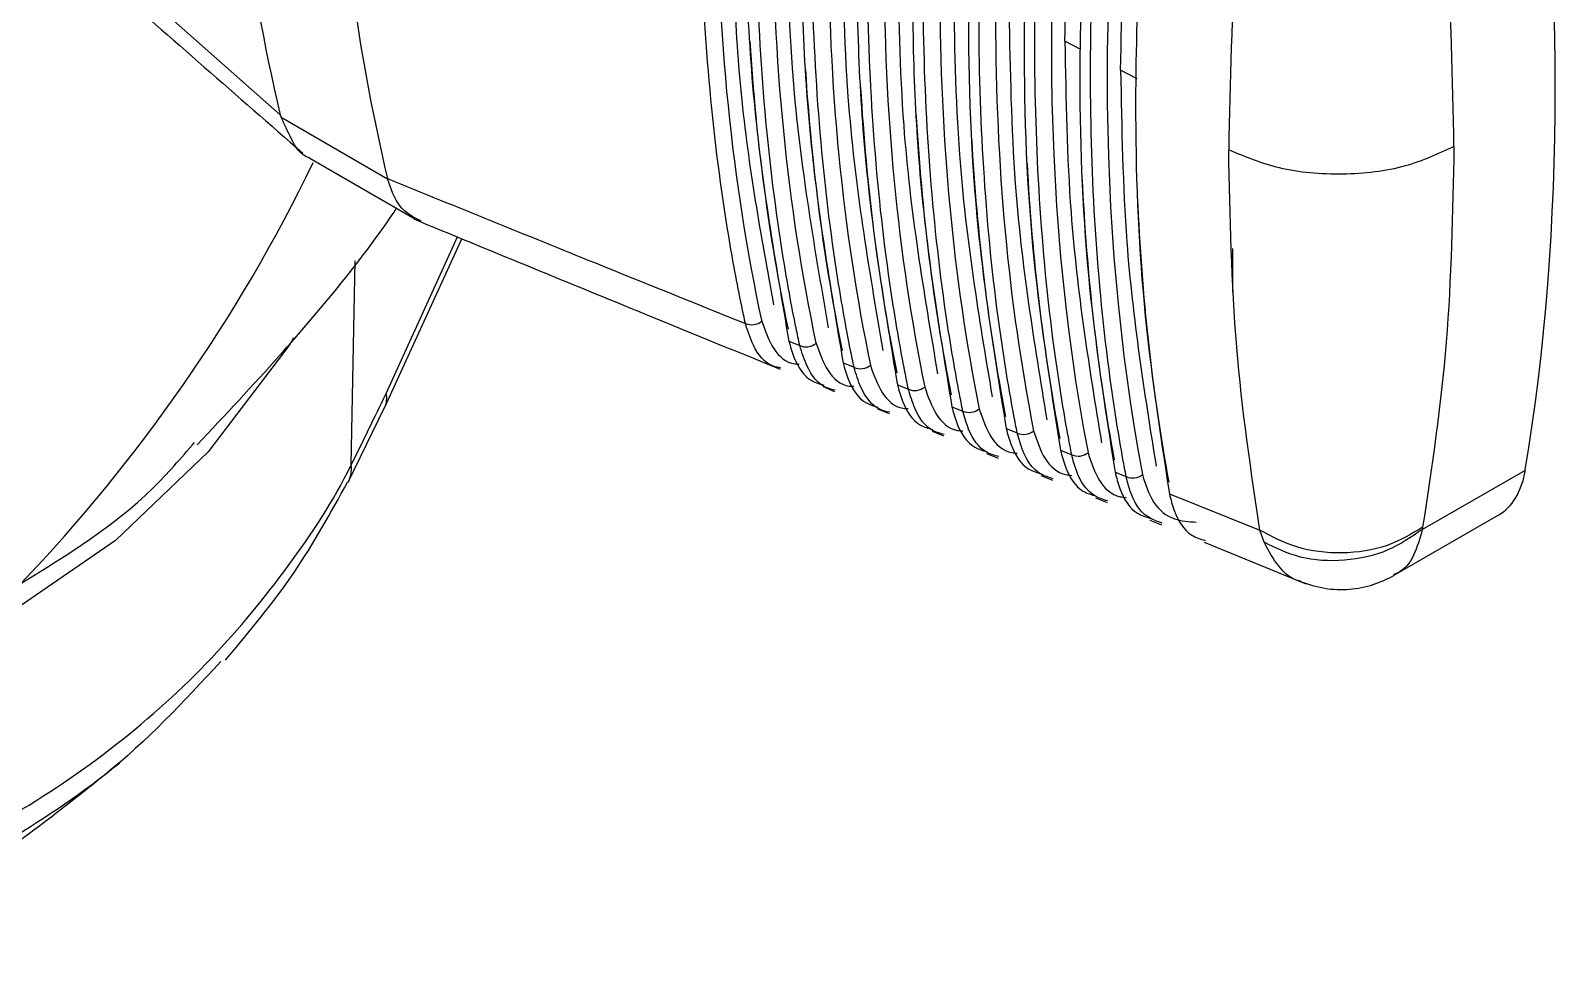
# Model space of a CAD drawing. Extents: x 11 to 120, y 2 to 94.
# Drawn here: x 24.718 to 25.988, y 13.004 to 13.786 of the extents above; entities that cross this region are included whole.
import ezdxf

# ---------------------------------------------------------------- set-up
doc = ezdxf.new("R2010")
doc.units = 0
doc.header["$MEASUREMENT"] = 0
doc.layers.add('OBJECT', color=7, linetype='CONTINUOUS')

msp = doc.modelspace()

# ---------------------------------------------------------------- linework, layer by layer
at = {"layer": 'OBJECT'}
for p, q in [((24.8103, 13.8173), (24.9243, 13.7163)), ((25.587, 13.7702), (25.5738, 13.7771)), ((25.6335, 13.7461), (25.6199, 13.7531)), ((24.9243, 13.7163), (24.9251, 13.7142)), ((24.9251, 13.7142), (25.0131, 13.6633)), ((24.9488, 13.6803), (25.0358, 13.6301)), ((25.0131, 13.6633), (25.0131, 13.6635)), ((25.0109, 13.4742), (25.0746, 13.6137)), ((25.012, 13.4856), (25.0711, 13.6152)), ((25.7127, 13.5698), (25.7127, 13.6057)), ((24.9831, 13.4265), (24.9865, 13.5955)), ((25.3453, 13.529), (25.3543, 13.5254)), ((25.3902, 13.5109), (25.3993, 13.5073)), ((25.3737, 13.4913), (25.3832, 13.4874)), ((25.4352, 13.4928), (25.4443, 13.4891)), ((24.9806, 13.4123), (25.0109, 13.4745)), ((25.4188, 13.4729), (25.4283, 13.469)), ((25.4802, 13.4747), (25.4893, 13.471)), ((25.4638, 13.4545), (25.4734, 13.4506)), ((25.5252, 13.4566), (25.5344, 13.453)), ((25.5702, 13.4386), (25.5794, 13.4349)), ((25.5089, 13.4361), (25.5185, 13.4322)), ((25.554, 13.4177), (25.5636, 13.4138)), ((25.6153, 13.4205), (25.6245, 13.4168)), ((25.8696, 13.3731), (25.9549, 13.4223)), ((25.6603, 13.4025), (25.7352, 13.3725)), ((25.599, 13.3993), (25.6087, 13.3954)), ((25.6441, 13.3809), (25.6538, 13.377)), ((25.8459, 13.3349), (25.9325, 13.3849)), ((25.8699, 13.3749), (25.8696, 13.3731)), ((25.6892, 13.3625), (25.7733, 13.3282)), ((25.7386, 13.3625), (25.7352, 13.3725))]:
    msp.add_line(p, q, dxfattribs=at)
at = {"layer": 'OBJECT', "flags": 128}
msp.add_lwpolyline([(24.9354, 13.5316), (24.9324, 13.5262), (24.8646, 13.4373), (24.7879, 13.3641), (24.7014, 13.3045), (24.7014, 13.3045), (24.7014, 13.3045)], dxfattribs=at)
at = {"layer": 'OBJECT'}
for centre, radius, start, end in [((26.5911, 14.1042), 1.7114, 181.2506, 193.0978), ((26.6329, 14.0454), 1.6642, 183.027, 193.2675), ((23.724, 14.2712), 1.364, 316.2731, 334.1659), ((25.3146, 13.5557), 0.0132, 246.6336, 308.8045), ((25.3596, 13.5375), 0.0133, 246.6047, 308.631), ((25.4046, 13.5194), 0.0133, 246.5728, 308.4583), ((25.4496, 13.5014), 0.0133, 246.5403, 308.2841), ((24.9942, 13.4815), 0.0183, 336.6705, 13.0597), ((25.4946, 13.4833), 0.0133, 246.5054, 308.1141), ((25.5397, 13.4652), 0.0134, 246.4762, 307.9345), ((24.9582, 13.4234), 0.0251, 333.1375, 7.0903), ((25.5848, 13.4472), 0.0134, 246.4411, 307.7619), ((25.6299, 13.4291), 0.0134, 246.4086, 307.5848)]:
    msp.add_arc(centre, radius, start, end, dxfattribs=at)
for centre, major_axis, ratio, start_param, end_param in [((26.8674, 14.8121), (1.1233, 1.9121), 0.582398, 2.143158, 2.577949), ((26.9112, 14.7868), (1.1217, 1.9093), 0.582398, 2.146521, 2.574586), ((26.9551, 14.7615), (1.12, 1.9065), 0.582398, 2.149892, 2.571215), ((26.9989, 14.7362), (1.1184, 1.9037), 0.582398, 2.153271, 2.567836), ((27.0428, 14.7109), (1.1167, 1.9009), 0.582398, 2.156658, 2.564449), ((27.0866, 14.6856), (1.1151, 1.898), 0.582398, 2.160053, 2.561054), ((27.1305, 14.6603), (1.1135, 1.8952), 0.582398, 2.163457, 2.55765), ((27.1743, 14.6349), (1.1118, 1.8924), 0.582398, 2.166868, 2.554239), ((24.4723, 14.7052), (-1.0403, 1.9967), 0.546312, 3.768959, 4.132467), ((26.863, 14.8163), (1.094, 1.9283), 0.572321, 2.422794, 2.566341), ((26.9068, 14.791), (1.0924, 1.9255), 0.572321, 2.422791, 2.562976), ((26.9507, 14.7657), (1.0908, 1.9226), 0.572321, 2.417411, 2.559603), ((26.9945, 14.7404), (1.0892, 1.9198), 0.572321, 2.415917, 2.556222), ((27.0384, 14.7151), (1.0876, 1.917), 0.572321, 2.414283, 2.552833), ((27.0822, 14.6898), (1.086, 1.9142), 0.572321, 2.412602, 2.549436), ((27.126, 14.6645), (1.0844, 1.9113), 0.572321, 2.405638, 2.546031), ((27.1699, 14.6391), (1.0828, 1.9085), 0.572321, 2.400985, 2.542617), ((25.8755, 13.4905), (-0.0558, 0.1063), 0.548821, 3.163545, 3.76727)]:
    msp.add_ellipse(centre, major_axis=major_axis, ratio=ratio, start_param=start_param, end_param=end_param, dxfattribs=at)
for points, knots in [([(25.3094, 13.5435), (25.3083, 13.5483), (25.3033, 13.572), (25.2844, 13.6738), (25.2685, 13.848), (25.2741, 14.0882), (25.2976, 14.2482), (25.3094, 14.3281)], [0, 0, 0, 0, 0.0206636, 0.1033312, 0.4348087, 0.7174044, 1, 1, 1, 1]), ([(25.3453, 14.3032), (25.3443, 14.2973), (25.3394, 14.2678), (25.3211, 14.1445), (25.3061, 13.9542), (25.3118, 13.7241), (25.3341, 13.5941), (25.3453, 13.529)], [0, 0, 0, 0, 0.020946, 0.104745, 0.44076, 0.72038, 1, 1, 1, 1]), ([(25.3543, 13.5254), (25.3533, 13.5301), (25.3483, 13.5539), (25.3298, 13.656), (25.3147, 13.8285), (25.3206, 14.0643), (25.3431, 14.2194), (25.3543, 14.2969)], [0, 0, 0, 0, 0.021019, 0.105106, 0.44228, 0.72114, 1, 1, 1, 1]), ([(25.3902, 14.272), (25.3893, 14.2661), (25.3844, 14.2367), (25.3665, 14.1135), (25.3522, 13.9257), (25.3582, 13.7004), (25.3796, 13.5741), (25.3902, 13.5109)], [0, 0, 0, 0, 0.021311, 0.106568, 0.448432, 0.724216, 1, 1, 1, 1]), ([(25.3993, 13.5073), (25.3983, 13.512), (25.3934, 13.5359), (25.3752, 13.6382), (25.3608, 13.809), (25.367, 14.0404), (25.3885, 14.1906), (25.3993, 14.2657)], [0, 0, 0, 0, 0.021386, 0.106942, 0.450009, 0.725004, 1, 1, 1, 1]), ([(25.4352, 14.2408), (25.4342, 14.2349), (25.4295, 14.2055), (25.4119, 14.0824), (25.3983, 13.8972), (25.4046, 13.6766), (25.425, 13.5541), (25.4352, 13.4928)], [0, 0, 0, 0, 0.0216885, 0.1084547, 0.456373, 0.7281864, 1, 1, 1, 1]), ([(25.4443, 13.4891), (25.4433, 13.4939), (25.4385, 13.5178), (25.4206, 13.6204), (25.407, 13.7895), (25.4134, 14.0166), (25.434, 14.1619), (25.4443, 14.2345)], [0, 0, 0, 0, 0.021766, 0.108843, 0.45801, 0.729005, 1, 1, 1, 1]), ([(25.4802, 14.2097), (25.4793, 14.2038), (25.4746, 14.1744), (25.4573, 14.0514), (25.4444, 13.8688), (25.451, 13.6528), (25.4705, 13.5341), (25.4802, 13.4747)], [0, 0, 0, 0, 0.022079, 0.110409, 0.464597, 0.732299, 1, 1, 1, 1]), ([(25.4893, 13.471), (25.4884, 13.4758), (25.4836, 13.4998), (25.4661, 13.6027), (25.4531, 13.77), (25.4599, 13.9927), (25.4795, 14.1331), (25.4893, 14.2033)], [0, 0, 0, 0, 0.02216, 0.110812, 0.466297, 0.733148, 1, 1, 1, 1]), ([(25.5252, 14.1785), (25.5243, 14.1726), (25.5197, 14.1432), (25.5027, 14.0204), (25.4906, 13.8404), (25.4974, 13.6291), (25.5159, 13.5141), (25.5252, 13.4566)], [0, 0, 0, 0, 0.022484, 0.112433, 0.473119, 0.73656, 1, 1, 1, 1]), ([(25.5344, 13.453), (25.5334, 13.4578), (25.5288, 13.4818), (25.5115, 13.5849), (25.4993, 13.7504), (25.5063, 13.9688), (25.525, 14.1044), (25.5344, 14.1722)], [0, 0, 0, 0, 0.022568, 0.112852, 0.474885, 0.737443, 1, 1, 1, 1]), ([(25.5702, 14.1474), (25.5693, 14.1415), (25.5648, 14.1121), (25.5482, 13.9894), (25.5367, 13.8119), (25.5437, 13.6053), (25.5614, 13.4941), (25.5702, 13.4386)], [0, 0, 0, 0, 0.022904, 0.114532, 0.481956, 0.740978, 1, 1, 1, 1]), ([(25.5794, 13.4349), (25.5785, 13.4397), (25.5739, 13.4638), (25.557, 13.5672), (25.5455, 13.7309), (25.5527, 13.9449), (25.5705, 14.0756), (25.5794, 14.141)], [0, 0, 0, 0, 0.022991, 0.114969, 0.483793, 0.741896, 1, 1, 1, 1]), ([(25.5738, 13.7771), (25.5746, 13.826), (25.5767, 13.9445), (25.5939, 14.0701), (25.6041, 14.144)], [0, 0, 0, 0, 0.411755, 1, 1, 1, 1]), ([(25.6153, 14.1162), (25.6144, 14.1103), (25.6099, 14.081), (25.5936, 13.9585), (25.5828, 13.7835), (25.5901, 13.5815), (25.6069, 13.4742), (25.6153, 13.4205)], [0, 0, 0, 0, 0.023339, 0.116711, 0.491126, 0.745563, 1, 1, 1, 1]), ([(25.6199, 13.7531), (25.6208, 13.802), (25.6228, 13.9188), (25.6396, 14.0424), (25.6493, 14.1142)], [0, 0, 0, 0, 0.418548, 1, 1, 1, 1]), ([(25.6245, 13.4168), (25.6236, 13.4217), (25.6191, 13.4458), (25.6025, 13.5494), (25.5916, 13.7114), (25.5991, 13.921), (25.616, 14.0469), (25.6245, 14.1099)], [0, 0, 0, 0, 0.02343, 0.117164, 0.493038, 0.746519, 1, 1, 1, 1]), ([(25.6603, 14.0851), (25.6595, 14.0792), (25.6551, 14.0499), (25.6391, 13.9275), (25.629, 13.7551), (25.6364, 13.5577), (25.6524, 13.4542), (25.6603, 13.4025)], [0, 0, 0, 0, 0.023792, 0.118973, 0.500647, 0.750324, 1, 1, 1, 1]), ([(25.7352, 14.0334), (25.7278, 13.9745), (25.7127, 13.8559), (25.7105, 13.7437), (25.7094, 13.6872)], [0, 0, 0, 0, 0.496376, 1, 1, 1, 1]), ([(25.8958, 13.69), (25.8947, 13.746), (25.8926, 13.858), (25.8775, 13.9761), (25.8699, 14.0351)], [0, 0, 0, 0, 0.5, 1, 1, 1, 1]), ([(25.2968, 13.9211), (25.2983, 13.8576), (25.3013, 13.7307), (25.3222, 13.6162), (25.3327, 13.559)], [0, 0, 0, 0, 0.500491, 1, 1, 1, 1]), ([(25.3429, 13.8971), (25.3438, 13.8492), (25.346, 13.7239), (25.3657, 13.6103), (25.3779, 13.5401)], [0, 0, 0, 0, 0.38188, 1, 1, 1, 1]), ([(24.7263, 13.8746), (24.7442, 13.8588), (24.8162, 13.7952), (24.8887, 13.732), (24.9431, 13.6845)], [0, 0, 0, 0, 0.249076, 1, 1, 1, 1]), ([(25.3891, 13.8731), (25.39, 13.8253), (25.3922, 13.7018), (25.4114, 13.5897), (25.4231, 13.5211)], [0, 0, 0, 0, 0.387367, 1, 1, 1, 1]), ([(25.4353, 13.8491), (25.4361, 13.8013), (25.4383, 13.6796), (25.457, 13.5691), (25.4684, 13.502)], [0, 0, 0, 0, 0.393082, 1, 1, 1, 1]), ([(25.4814, 13.8251), (25.4823, 13.7773), (25.4844, 13.6575), (25.5026, 13.5485), (25.5136, 13.4829)], [0, 0, 0, 0, 0.399041, 1, 1, 1, 1]), ([(25.5276, 13.8011), (25.5284, 13.7533), (25.5306, 13.6353), (25.5483, 13.5278), (25.5588, 13.4638)], [0, 0, 0, 0, 0.4052593, 1, 1, 1, 1]), ([(25.5738, 13.7771), (25.5746, 13.7293), (25.5767, 13.6131), (25.5939, 13.507), (25.6041, 13.4447)], [0, 0, 0, 0, 0.411755, 1, 1, 1, 1]), ([(25.6199, 13.7531), (25.6208, 13.7053), (25.6228, 13.5908), (25.6396, 13.4863), (25.6493, 13.4254)], [0, 0, 0, 0, 0.418548, 1, 1, 1, 1]), ([(24.949, 13.6805), (24.9486, 13.6806), (24.9413, 13.6824), (24.9348, 13.6933), (24.9278, 13.7083), (24.9251, 13.7142)], [0, 0, 0, 0, 0.0279357, 0.6195027, 1, 1, 1, 1]), ([(25.8958, 13.69), (25.8829, 13.684), (25.8561, 13.6715), (25.8037, 13.6653), (25.7508, 13.6699), (25.7229, 13.6816), (25.7094, 13.6872)], [0, 0, 0, 0, 0.240773, 0.5, 0.759226, 1, 1, 1, 1]), ([(25.7352, 13.3725), (25.7278, 13.4223), (25.7127, 13.5225), (25.7105, 13.6321), (25.7094, 13.6872)], [0, 0, 0, 0, 0.496376, 1, 1, 1, 1]), ([(25.8958, 13.69), (25.8947, 13.6353), (25.8926, 13.5259), (25.8775, 13.4252), (25.8699, 13.3749)], [0, 0, 0, 0, 0.5, 1, 1, 1, 1]), ([(25.0131, 13.6635), (25.0705, 13.6402), (25.1691, 13.6001), (25.268, 13.5602), (25.3094, 13.5435)], [0, 0, 0, 0, 0.58145, 1, 1, 1, 1]), ([(25.0411, 13.6281), (25.0346, 13.6316), (25.0215, 13.6387), (25.0159, 13.655), (25.0131, 13.6633)], [0, 0, 0, 0, 0.4915339, 1, 1, 1, 1]), ([(24.8556, 13.4432), (24.8786, 13.4676), (24.9357, 13.5287), (24.9906, 13.5945), (25.0197, 13.6375), (25.0206, 13.6389)], [0, 0, 0, 0, 0.392594, 0.980324, 1, 1, 1, 1]), ([(25.0348, 13.6301), (25.0965, 13.6047), (25.1974, 13.5631), (25.2987, 13.5218), (25.3381, 13.5058)], [0, 0, 0, 0, 0.611003, 1, 1, 1, 1]), ([(25.3385, 13.5068), (25.3365, 13.5071), (25.3266, 13.5091), (25.3162, 13.5223), (25.3113, 13.5374), (25.3094, 13.5435)], [0, 0, 0, 0, 0.126952, 0.642673, 1, 1, 1, 1]), ([(25.3229, 13.5453), (25.3257, 13.5374), (25.3314, 13.5216), (25.3437, 13.5102), (25.3527, 13.51), (25.3539, 13.51)], [0, 0, 0, 0, 0.464518, 0.929148, 1, 1, 1, 1]), ([(25.3453, 13.529), (25.3466, 13.5245), (25.3505, 13.5108), (25.3599, 13.4966), (25.3709, 13.4935), (25.3742, 13.4926)], [0, 0, 0, 0, 0.256602, 0.775133, 1, 1, 1, 1]), ([(25.3836, 13.4884), (25.3813, 13.4889), (25.3711, 13.4912), (25.3608, 13.5046), (25.3562, 13.5195), (25.3543, 13.5254)], [0, 0, 0, 0, 0.149272, 0.661864, 1, 1, 1, 1]), ([(25.3679, 13.5272), (25.3707, 13.5192), (25.3763, 13.5034), (25.3886, 13.4919), (25.3977, 13.4916), (25.399, 13.4916)], [0, 0, 0, 0, 0.4621358, 0.9243846, 1, 1, 1, 1]), ([(25.3902, 13.5109), (25.3915, 13.5064), (25.3954, 13.4926), (25.4048, 13.4783), (25.4159, 13.4752), (25.4193, 13.4742)], [0, 0, 0, 0, 0.255074, 0.770527, 1, 1, 1, 1]), ([(25.4288, 13.4701), (25.4261, 13.4707), (25.4156, 13.4732), (25.4054, 13.487), (25.401, 13.5016), (25.3993, 13.5073)], [0, 0, 0, 0, 0.171541, 0.681169, 1, 1, 1, 1]), ([(25.4128, 13.509), (25.4156, 13.5011), (25.4212, 13.4851), (25.4335, 13.4736), (25.4427, 13.4732), (25.4441, 13.4732)], [0, 0, 0, 0, 0.459714, 0.919542, 1, 1, 1, 1]), ([(25.4352, 13.4928), (25.4365, 13.4882), (25.4403, 13.4744), (25.4497, 13.46), (25.4609, 13.4568), (25.4644, 13.4558)], [0, 0, 0, 0, 0.253623, 0.766148, 1, 1, 1, 1]), ([(25.4578, 13.4909), (25.4606, 13.4829), (25.4661, 13.4668), (25.4785, 13.4554), (25.4877, 13.4548), (25.4892, 13.4547)], [0, 0, 0, 0, 0.457255, 0.914621, 1, 1, 1, 1]), ([(24.9831, 13.4265), (24.9831, 13.4265), (24.9926, 13.4456), (25.0023, 13.4656), (25.012, 13.4856)], [0, 0, 0, 0, 0.000029, 1, 1, 1, 1]), ([(25.4739, 13.4518), (25.4709, 13.4525), (25.4601, 13.4553), (25.4501, 13.4694), (25.4459, 13.4838), (25.4443, 13.4891)], [0, 0, 0, 0, 0.19379, 0.700613, 1, 1, 1, 1]), ([(25.4802, 13.4747), (25.4814, 13.4701), (25.4852, 13.4563), (25.4946, 13.4417), (25.5059, 13.4384), (25.5094, 13.4374)], [0, 0, 0, 0, 0.252246, 0.761997, 1, 1, 1, 1]), ([(25.519, 13.4334), (25.5157, 13.4344), (25.5046, 13.4374), (25.4948, 13.4518), (25.4908, 13.466), (25.4893, 13.471)], [0, 0, 0, 0, 0.216054, 0.720221, 1, 1, 1, 1]), ([(25.5029, 13.4728), (25.5056, 13.4647), (25.511, 13.4486), (25.5235, 13.4371), (25.5328, 13.4364), (25.5343, 13.4363)], [0, 0, 0, 0, 0.45475, 0.909607, 1, 1, 1, 1]), ([(25.5252, 13.4566), (25.5264, 13.452), (25.5302, 13.4382), (25.5396, 13.4235), (25.5509, 13.4201), (25.5545, 13.419)], [0, 0, 0, 0, 0.250942, 0.758055, 1, 1, 1, 1]), ([(25.5641, 13.4151), (25.5605, 13.4162), (25.5492, 13.4196), (25.5395, 13.4342), (25.5357, 13.4482), (25.5344, 13.453)], [0, 0, 0, 0, 0.238362, 0.74002, 1, 1, 1, 1]), ([(25.5479, 13.4547), (25.5506, 13.4466), (25.5559, 13.4304), (25.5685, 13.4189), (25.5778, 13.4181), (25.5794, 13.4179)], [0, 0, 0, 0, 0.452194, 0.9045, 1, 1, 1, 1]), ([(24.7097, 13.3284), (24.7481, 13.352), (24.8011, 13.3846), (24.8422, 13.4321), (24.8535, 13.4452)], [0, 0, 0, 0, 0.725398, 1, 1, 1, 1]), ([(25.5702, 13.4386), (25.5714, 13.434), (25.5751, 13.42), (25.5846, 13.4052), (25.5959, 13.4018), (25.5996, 13.4007)], [0, 0, 0, 0, 0.249706, 0.754326, 1, 1, 1, 1]), ([(24.6989, 13.1346), (24.6989, 13.1346), (24.7303, 13.1528), (24.7901, 13.1932), (24.8678, 13.2634), (24.9326, 13.3422), (24.9682, 13.3964), (24.9831, 13.4265), (24.9831, 13.4265)], [0, 0, 0, 0, 0.000005, 0.2589, 0.517796, 0.758901, 0.999996, 1, 1, 1, 1]), ([(25.6093, 13.3967), (25.6053, 13.398), (25.5937, 13.4017), (25.5842, 13.4167), (25.5806, 13.4304), (25.5794, 13.4349)], [0, 0, 0, 0, 0.260748, 0.760034, 1, 1, 1, 1]), ([(25.593, 13.4366), (25.5956, 13.4284), (25.6009, 13.4121), (25.6135, 13.4006), (25.6229, 13.3997), (25.6246, 13.3995)], [0, 0, 0, 0, 0.449589, 0.899288, 1, 1, 1, 1]), ([(25.6153, 13.4205), (25.6165, 13.4159), (25.6201, 13.4019), (25.6295, 13.387), (25.6409, 13.3835), (25.6447, 13.3823)], [0, 0, 0, 0, 0.248533, 0.7508, 1, 1, 1, 1]), ([(25.6544, 13.3783), (25.6501, 13.3798), (25.6382, 13.3839), (25.629, 13.3992), (25.6255, 13.4127), (25.6245, 13.4168)], [0, 0, 0, 0, 0.283238, 0.780289, 1, 1, 1, 1]), ([(25.638, 13.4185), (25.6406, 13.4102), (25.6458, 13.3936), (25.6623, 13.3806), (25.6763, 13.3796), (25.6825, 13.3791)], [0, 0, 0, 0, 0.356146, 0.712375, 1, 1, 1, 1]), ([(24.879, 13.265), (24.8988, 13.2886), (24.9372, 13.3345), (24.9661, 13.3869), (24.9801, 13.4123)], [0, 0, 0, 0, 0.514626, 1, 1, 1, 1]), ([(25.6603, 13.4025), (25.6615, 13.3978), (25.6651, 13.3838), (25.6745, 13.3688), (25.686, 13.3652), (25.6898, 13.364)], [0, 0, 0, 0, 0.247431, 0.747465, 1, 1, 1, 1]), ([(25.8699, 13.3749), (25.8605, 13.3693), (25.841, 13.3577), (25.8033, 13.352), (25.7653, 13.3564), (25.745, 13.3673), (25.7352, 13.3725)], [0, 0, 0, 0, 0.24117, 0.5, 0.758828, 1, 1, 1, 1]), ([(25.8696, 13.3731), (25.8605, 13.3668), (25.8417, 13.3539), (25.8053, 13.346), (25.7684, 13.348), (25.7483, 13.3578), (25.7386, 13.3625)], [0, 0, 0, 0, 0.24156, 0.499999, 0.758437, 1, 1, 1, 1]), ([(25.769, 13.3303), (25.7686, 13.3303), (25.7613, 13.3317), (25.7499, 13.3419), (25.7423, 13.3557), (25.7386, 13.3625)], [0, 0, 0, 0, 0.031599, 0.5158, 1, 1, 1, 1]), ([(25.8696, 13.3731), (25.8675, 13.3657), (25.8634, 13.3509), (25.8542, 13.3387), (25.847, 13.3361), (25.8458, 13.3357)], [0, 0, 0, 0, 0.4544435, 0.9088831, 1, 1, 1, 1]), ([(25.7689, 13.33), (25.7755, 13.3278), (25.7886, 13.3235), (25.8093, 13.323), (25.8289, 13.3265), (25.8405, 13.3322), (25.8461, 13.335)], [0, 0, 0, 0, 0.258967, 0.516542, 0.765563, 1, 1, 1, 1]), ([(24.8751, 13.2637), (24.8445, 13.2308), (24.7894, 13.1715), (24.7197, 13.1282), (24.6887, 13.109)], [0, 0, 0, 0, 0.55543, 1, 1, 1, 1]), ([(24.5348, 13.0041), (24.5693, 13.0244), (24.6462, 13.0696), (24.7303, 13.1309), (24.78, 13.1709), (24.7915, 13.1801)], [0, 0, 0, 0, 0.385443, 0.858638, 1, 1, 1, 1])]:
    msp.add_open_spline(points, degree=3, knots=knots, dxfattribs=at)

doc.saveas('drawing.dxf')
